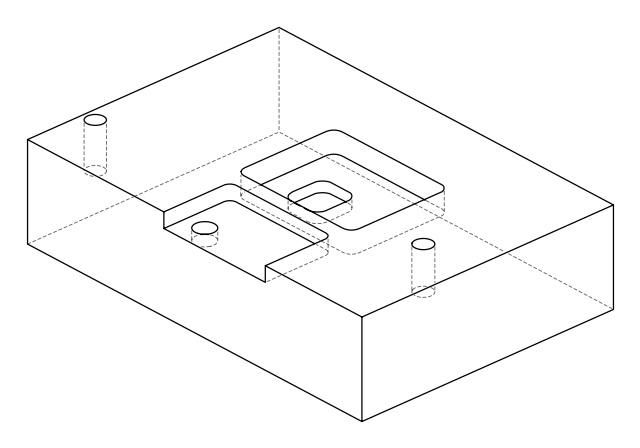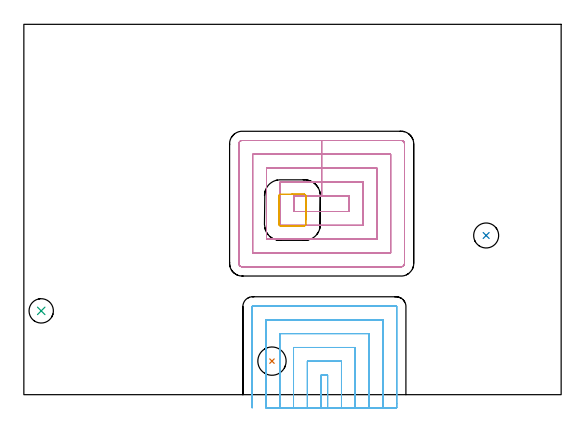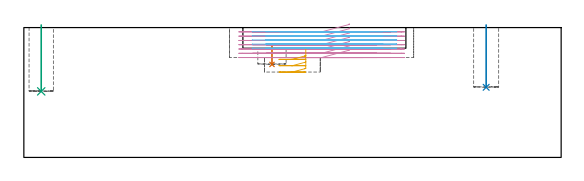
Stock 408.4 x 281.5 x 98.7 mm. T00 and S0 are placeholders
(PLAN: 6 operations, 5 tool changes, 37.6 min)
(1 INDEXABLE_INSERT_DRILL_BLIND_HOLE_FROM_SOLID | STEP1POCKET | NXT0302_014 | 0.06 min | 10061 mm3)
(2 INDEXABLE_INSERT_DRILL_BLIND_HOLE_FROM_SOLID_1 | STEP1POCKET_1 | NXT0302_009 | 0.19 min | 12789 mm3)
(3 INDEXABLE_INSERT_DRILL_BLIND_HOLE_FROM_SOLID_2 | STEP1POCKET_2 | NXT0302_008 | 0.2 min | 12956 mm3)
(4 MILL_RECTANGULAR_POCKET | POCKET_RECTANGULAR_STRAIGHT | UGT0201_132 | Follow Part, ap 3.5, ae 75% | 20.56 min | 349157 mm3)
(5 MILL_RECTANGULAR_POCKET_1 | POCKET_RECTANGULAR_STRAIGHT_1 | UGT0201_105 | Follow Part, ap 5.5, ae 75% | 0.9 min | 20092 mm3)
(6 MILL_SLOT | SLOT_PARTIAL_RECTANGULAR | UGT0201_132 | Follow Part, ap 3.5, ae 75% | 15.71 min | 138669 mm3)
(TOOL NXT0302_014 | Index. Insert Drill 21.5mm [880-D2150L25-03] | D21.5 PA176 FL65 Z2)
(TOOL NXT0302_009 | Index. Insert Drill 19mm [880-D1900L25-05] | D19 PA176 FL95 Z2)
(TOOL NXT0302_008 | Index. Insert Drill 18.5mm [880-D1850L25-05] | D18.5 PA176 FL93 Z2)
(TOOL UGT0201_132 | Carbide End Mill 14.0 | D14 FL30 Z4)
(TOOL UGT0201_105 | End Mill 22 mm | D22 FL25 Z2)
(OP 1 INDEXABLE_INSERT_DRILL_BLIND_HOLE_FROM_SOLID)
G17 G21 G94 G90
T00 M6
G54
G17 G0 G90 X188.6 Y25.5 S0 M3
G43 Z108.7 H1
G94 G81 G98 Z70.7 F250. R85.
G80
M5
M2
(OP 2 INDEXABLE_INSERT_DRILL_BLIND_HOLE_FROM_SOLID_1)
G17 G21 G94 G90
T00 M6
G54
G17 G0 G90 X351.4 Y121. S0 M3
G43 Z108.7 H1
G94 G81 G98 Z53.3 F250. R100.7
G80
M5
M2
(OP 3 INDEXABLE_INSERT_DRILL_BLIND_HOLE_FROM_SOLID_2)
G17 G21 G94 G90
T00 M6
G54
G17 G0 G90 X13.2 Y63.7 S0 M3
G43 Z108.7 H1
G94 G81 G98 Z50.2 F250. R100.7
G80
M5
M2
(OP 4 MILL_RECTANGULAR_POCKET)
G17 G21 G94 G90
T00 M6
G54
G17 G0 G90 X247.3 Y148.798 S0 M3
G43 Z108.7 H0
Z101.7
G94 G1 Y151.2 Z101.056 F250.
X226.35 Z95.443
X205.4 F500.
Y139.2
X247.3
Y151.2
X226.35
Y161.7
X194.9
Y128.7
X257.8
Y161.7
X226.35
Y172.2
X184.4
Y118.2
X268.3
Y172.2
X226.35
Y182.7
X173.9
Y107.7
X278.8
Y182.7
X226.35
Y193.2
X165.9
G3 X163.4 Y190.7 R2.5
G1 Y99.7
G3 X165.9 Y97.2 R2.5
G1 X286.8
G3 X289.3 Y99.7 R2.5
G1 Y190.7
G3 X286.8 Y193.2 R2.5
G1 X226.35
X225.35
G0 X247.3 Y148.798 Z98.443
G1 Y151.2 Z97.799 F250.
X226.35 Z92.186
X205.4 F500.
Y139.2
X247.3
Y151.2
X226.35
Y161.7
X194.9
Y128.7
X257.8
Y161.7
X226.35
Y172.2
X184.4
Y118.2
X268.3
Y172.2
X226.35
Y182.7
X173.9
Y107.7
X278.8
Y182.7
X226.35
Y193.2
X165.9
G3 X163.4 Y190.7 R2.5
G1 Y99.7
G3 X165.9 Y97.2 R2.5
G1 X286.8
G3 X289.3 Y99.7 R2.5
G1 Y190.7
G3 X286.8 Y193.2 R2.5
G1 X226.35
X225.35
G0 X247.3 Y148.798 Z95.186
G1 Y151.2 Z94.542 F250.
X226.35 Z88.929
X205.4 F500.
Y139.2
X247.3
Y151.2
X226.35
Y161.7
X194.9
Y128.7
X257.8
Y161.7
X226.35
Y172.2
X184.4
Y118.2
X268.3
Y172.2
X226.35
Y182.7
X173.9
Y107.7
X278.8
Y182.7
X226.35
Y193.2
X165.9
G3 X163.4 Y190.7 R2.5
G1 Y99.7
G3 X165.9 Y97.2 R2.5
G1 X286.8
G3 X289.3 Y99.7 R2.5
G1 Y190.7
G3 X286.8 Y193.2 R2.5
G1 X226.35
X225.35
G0 X247.3 Y148.798 Z91.929
G1 Y151.2 Z91.285 F250.
X226.35 Z85.671
X205.4 F500.
Y139.2
X247.3
Y151.2
X226.35
Y161.7
X194.9
Y128.7
X257.8
Y161.7
X226.35
Y172.2
X184.4
Y118.2
X268.3
Y172.2
X226.35
Y182.7
X173.9
Y107.7
X278.8
Y182.7
X226.35
Y193.2
X165.9
G3 X163.4 Y190.7 R2.5
G1 Y99.7
G3 X165.9 Y97.2 R2.5
G1 X286.8
G3 X289.3 Y99.7 R2.5
G1 Y190.7
G3 X286.8 Y193.2 R2.5
G1 X226.35
X225.35
G0 X247.3 Y148.798 Z88.671
G1 Y151.2 Z88.028 F250.
X226.35 Z82.414
X205.4 F500.
Y139.2
X247.3
Y151.2
X226.35
Y161.7
X194.9
Y128.7
X257.8
Y161.7
X226.35
Y172.2
X184.4
Y118.2
X268.3
Y172.2
X226.35
Y182.7
X173.9
Y107.7
X278.8
Y182.7
X226.35
Y193.2
X165.9
G3 X163.4 Y190.7 R2.5
G1 Y99.7
G3 X165.9 Y97.2 R2.5
G1 X286.8
G3 X289.3 Y99.7 R2.5
G1 Y190.7
G3 X286.8 Y193.2 R2.5
G1 X226.35
X225.35
G0 X247.3 Y148.798 Z85.414
G1 Y151.2 Z84.771 F250.
X226.35 Z79.157
X205.4 F500.
Y139.2
X247.3
Y151.2
X226.35
Y161.7
X194.9
Y128.7
X257.8
Y161.7
X226.35
Y172.2
X184.4
Y118.2
X268.3
Y172.2
X226.35
Y182.7
X173.9
Y107.7
X278.8
Y182.7
X226.35
Y193.2
X165.9
G3 X163.4 Y190.7 R2.5
G1 Y99.7
G3 X165.9 Y97.2 R2.5
G1 X286.8
G3 X289.3 Y99.7 R2.5
G1 Y190.7
G3 X286.8 Y193.2 R2.5
G1 X226.35
X225.35
G0 X247.3 Y148.798 Z82.157
G1 Y151.2 Z81.514 F250.
X226.35 Z75.9
X205.4 F500.
Y139.2
X247.3
Y151.2
X226.35
Y161.7
X194.9
Y128.7
X257.8
Y161.7
X226.35
Y172.2
X184.4
Y118.2
X268.3
Y172.2
X226.35
Y182.7
X173.9
Y107.7
X278.8
Y182.7
X226.35
Y193.2
X165.9
G3 X163.4 Y190.7 R2.5
G1 Y99.7
G3 X165.9 Y97.2 R2.5
G1 X286.8
G3 X289.3 Y99.7 R2.5
G1 Y190.7
G3 X286.8 Y193.2 R2.5
G1 X226.35
X225.35
G0 Z108.7
M5
M2
(OP 5 MILL_RECTANGULAR_POCKET_1)
G17 G21 G94 G90
T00 M6
G54
G17 G0 G90 X214.3 Y132.857 S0 M3
G43 Z108.7 H0
Z82.386
G94 G1 Y151.4 Z77.417 F250.
X214.236 Y151.667 Z77.344
X214.101 Y151.907 Z77.27
X213.907 Y152.101 Z77.196
X213.667 Y152.236 Z77.123
X213.4 Y152.3 Z77.049
X204.1 Z74.557
X194.9 F500.
G3 X193.9 Y151.3 R1.
G1 Y129.3
G3 X194.9 Y128.3 R1.
G1 X213.3
G3 X214.3 Y129.3 R1.
G1 Y151.3
G3 X213.3 Y152.3 R1.
G1 X204.1
X203.1
G0 X214.3 Y132.857 Z77.557
G1 Y151.4 Z72.589 F250.
X214.236 Y151.667 Z72.515
X214.101 Y151.907 Z72.441
X213.907 Y152.101 Z72.368
X213.667 Y152.236 Z72.294
X213.4 Y152.3 Z72.221
X204.1 Z69.729
X194.9 F500.
G3 X193.9 Y151.3 R1.
G1 Y129.3
G3 X194.9 Y128.3 R1.
G1 X213.3
G3 X214.3 Y129.3 R1.
G1 Y151.3
G3 X213.3 Y152.3 R1.
G1 X204.1
X203.1
G0 X214.3 Y132.857 Z72.729
G1 Y151.4 Z67.76 F250.
X214.236 Y151.667 Z67.686
X214.101 Y151.907 Z67.613
X213.907 Y152.101 Z67.539
X213.667 Y152.236 Z67.466
X213.4 Y152.3 Z67.392
X204.1 Z64.9
X194.9 F500.
G3 X193.9 Y151.3 R1.
G1 Y129.3
G3 X194.9 Y128.3 R1.
G1 X213.3
G3 X214.3 Y129.3 R1.
G1 Y151.3
G3 X213.3 Y152.3 R1.
G1 X204.1
X203.1
G0 Z108.7
M5
M2
(OP 6 MILL_SLOT)
G17 G21 G94 G90
T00 M6
G54
G17 G0 G90 X230.9 Y-10. S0 M3
G43 Z108.7 H0
Z95.56
G94 G1 Y-7. F250.
Y14.9 F500.
X226.
Y-7.
Y-10. F250.
X241.4
Y-7.
Y25.4 F500.
X215.5
Y-7.
Y-10. F250.
X251.9
Y-7.
Y35.9 F500.
X205.
Y-7.
Y-10. F250.
X262.4
Y-7.
Y46.4 F500.
X194.5
Y-7.
Y-10. F250.
X272.9
Y-7.
Y56.9 F500.
X184.
Y-7.
Y-10. F250.
X283.4
Y-7.
Y67. F500.
G3 X283. Y67.4 R0.4
G1 X173.9
G3 X173.5 Y67. R0.4
G1 Y-7.
Y-10. F250.
G0 X230.9 Z92.42
G1 Y-7.
Y14.9 F500.
X226.
Y-7.
Y-10. F250.
X241.4
Y-7.
Y25.4 F500.
X215.5
Y-7.
Y-10. F250.
X251.9
Y-7.
Y35.9 F500.
X205.
Y-7.
Y-10. F250.
X262.4
Y-7.
Y46.4 F500.
X194.5
Y-7.
Y-10. F250.
X272.9
Y-7.
Y56.9 F500.
X184.
Y-7.
Y-10. F250.
X283.4
Y-7.
Y67. F500.
G3 X283. Y67.4 R0.4
G1 X173.9
G3 X173.5 Y67. R0.4
G1 Y-7.
Y-10. F250.
G0 X230.9 Z89.28
G1 Y-7.
Y14.9 F500.
X226.
Y-7.
Y-10. F250.
X241.4
Y-7.
Y25.4 F500.
X215.5
Y-7.
Y-10. F250.
X251.9
Y-7.
Y35.9 F500.
X205.
Y-7.
Y-10. F250.
X262.4
Y-7.
Y46.4 F500.
X194.5
Y-7.
Y-10. F250.
X272.9
Y-7.
Y56.9 F500.
X184.
Y-7.
Y-10. F250.
X283.4
Y-7.
Y67. F500.
G3 X283. Y67.4 R0.4
G1 X173.9
G3 X173.5 Y67. R0.4
G1 Y-7.
Y-10. F250.
G0 X230.9 Z86.14
G1 Y-7.
Y14.9 F500.
X226.
Y-7.
Y-10. F250.
X241.4
Y-7.
Y25.4 F500.
X215.5
Y-7.
Y-10. F250.
X251.9
Y-7.
Y35.9 F500.
X205.
Y-7.
Y-10. F250.
X262.4
Y-7.
Y46.4 F500.
X194.5
Y-7.
Y-10. F250.
X272.9
Y-7.
Y56.9 F500.
X184.
Y-7.
Y-10. F250.
X283.4
Y-7.
Y67. F500.
G3 X283. Y67.4 R0.4
G1 X173.9
G3 X173.5 Y67. R0.4
G1 Y-7.
Y-10. F250.
G0 X230.9 Z83.
G1 Y-7.
Y14.9 F500.
X226.
Y-7.
Y-10. F250.
X241.4
Y-7.
Y25.4 F500.
X215.5
Y-7.
Y-10. F250.
X251.9
Y-7.
Y35.9 F500.
X205.
Y-7.
Y-10. F250.
X262.4
Y-7.
Y46.4 F500.
X194.5
Y-7.
Y-10. F250.
X272.9
Y-7.
Y56.9 F500.
X184.
Y-7.
Y-10. F250.
X283.4
Y-7.
Y67. F500.
G3 X283. Y67.4 R0.4
G1 X173.9
G3 X173.5 Y67. R0.4
G1 Y-7.
Y-10. F250.
G0 Z108.7
M5
M2
